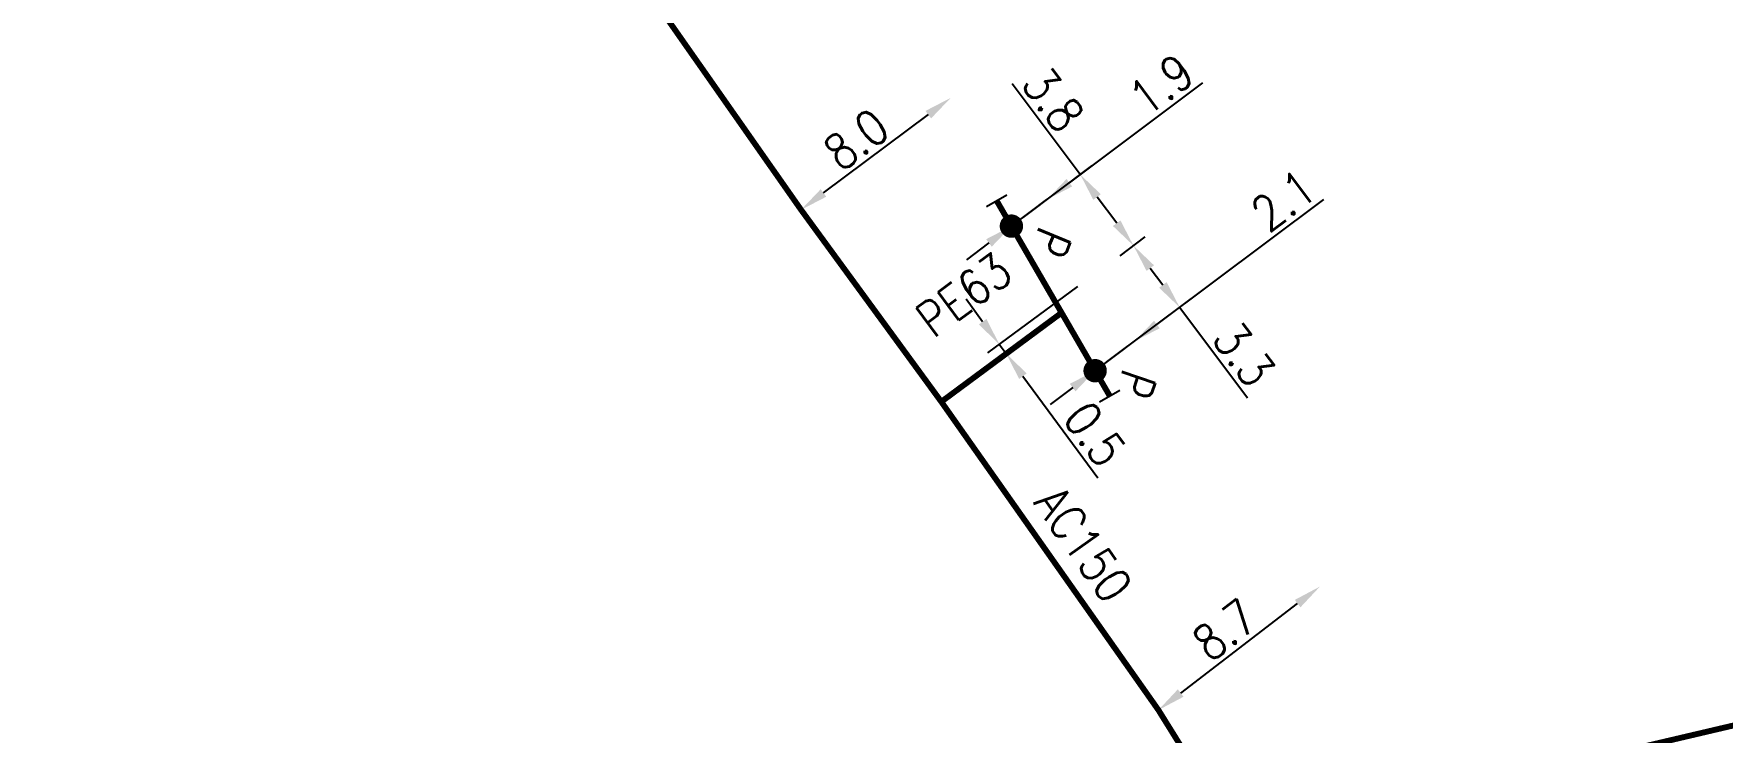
# Model space of a CAD drawing. Header units: millimetres. Extents: x 149996 to 151004, y 126998 to 128018.
# Drawn here: x 150840.3 to 150912.6, y 127797.4 to 127827.3 of the extents above; entities that cross this region are included whole.
import ezdxf
from ezdxf.enums import TextEntityAlignment as Align

# ---------------------------------------------------------------- set-up
doc = ezdxf.new("R2010")
doc.units = ezdxf.units.MM
doc.header["$PDMODE"] = 34
doc.linetypes.add('L_100_AP', pattern=[14, 10, -1.5, 1, -1.5])
doc.linetypes.add('L_100_PE', pattern=[14, 10, -1.5, 1, -1.5])
doc.layers.get('0').update_dxf_attribs({"linetype": 'CONTINUOUS'})
doc.layers.get('DEFPOINTS').update_dxf_attribs({"linetype": 'CONTINUOUS'})
for name, color, linetype in [('L_140', 3, 'CONTINUOUS'), ('L_300', 7, 'CONTINUOUS'), ('L_340', 7, 'CONTINUOUS')]:
    doc.layers.add(name, color=color, linetype=linetype)
doc.styles.add('G_ROMANS', font='ROMANS.SHX', dxfattribs={"width": 0.75})
doc.styles.get("Standard").update_dxf_attribs({"font": 'romans.shx', "width": 0.85})
doc.dimstyles.get("Standard").update_dxf_attribs({"dimtxt": 1.5, "dimasz": 1.2, "dimexe": 0.625, "dimexo": 0.625, "dimgap": 0.25, "dimtad": 1, "dimdec": 1, "dimzin": 0, "dimdsep": 46, "dimtxsty": 'Standard', "dimcen": -0.5, "dimadec": 0, "dimazin": 0, "dimtfac": 1, "dimtdec": 1, "dimtmove": 0, "dimatfit": 3, "dimfxl": 0, "dimtolj": 1, "dimtzin": 0, "dimarcsym": 0})

# ---------------------------------------------------------------- blocks, each defined once
blk = doc.blocks.new('*D647')
at = {"layer": 'DEFPOINTS', "color": 0, "linetype": 'Continuous', "transparency": 16777216}
for p in [(150879.539, 127824.519), (150879.539, 127824.519), (150873.131, 127819.729)]:
    blk.add_point(p, dxfattribs=at)
at = {"layer": 'L_140', "color": 0, "linetype": 'Continuous', "lineweight": -2, "transparency": 16777216}
blk.add_line((150874.092, 127820.448), (150878.578, 127823.8), dxfattribs=at)
at = {"layer": 'L_140', "color": 0, "linetype": 'Continuous', "transparency": 16777216}
for points in [[(150878.458, 127823.96), (150878.697, 127823.64), (150879.539, 127824.519)], [(150873.972, 127820.608), (150874.212, 127820.288), (150873.131, 127819.729)]]:
    blk.add_solid(points, dxfattribs=at)
at = {"layer": 'L_140', "color": 0, "linetype": 'Continuous', "transparency": 16777216, "insert": (150875.493, 127822.743), "char_height": 1.5, "attachment_point": 5, "rotation": 36.77217}
blk.add_mtext('\\A1;8.0', dxfattribs=at)
blk = doc.blocks.new('*D648')
at = {"layer": 'DEFPOINTS', "color": 0, "linetype": 'Continuous', "transparency": 16777216}
for p in [(150882.133, 127819.029), (150887.358, 127818.194), (150886.283, 127817.389)]:
    blk.add_point(p, dxfattribs=at)
at = {"layer": 'L_300', "color": 0, "linetype": 'Continuous', "lineweight": -2, "transparency": 16777216}
for p, q in [((150885.08, 127821.236), (150882.17, 127825.123)), ((150882.633, 127819.404), (150885.581, 127821.61)), ((150886.638, 127819.154), (150885.799, 127820.275)), ((150886.783, 127817.764), (150887.858, 127818.568))]:
    blk.add_line(p, q, dxfattribs=at)
at = {"layer": 'L_300', "color": 0, "linetype": 'Continuous', "transparency": 16777216}
for points in [[(150885.959, 127820.395), (150885.639, 127820.155), (150885.08, 127821.236)], [(150886.799, 127819.274), (150886.478, 127819.035), (150887.358, 127818.194)]]:
    blk.add_solid(points, dxfattribs=at)
at = {"layer": 'L_300', "color": 0, "linetype": 'Continuous', "transparency": 16777216, "insert": (150883.921, 127824.453), "char_height": 1.5, "attachment_point": 5, "rotation": 306.82157}
blk.add_mtext('\\A1;3.8', dxfattribs=at)
blk = doc.blocks.new('*D649')
at = {"layer": 'DEFPOINTS', "color": 0, "linetype": 'Continuous', "transparency": 16777216}
for p in [(150887.358, 127818.194), (150886.283, 127817.389), (150885.716, 127812.843)]:
    blk.add_point(p, dxfattribs=at)
at = {"layer": 'L_300', "color": 0, "linetype": 'Continuous', "lineweight": -2, "transparency": 16777216}
for p, q in [((150886.783, 127817.764), (150887.858, 127818.568)), ((150888.077, 127817.233), (150888.616, 127816.513)), ((150886.217, 127813.217), (150889.836, 127815.927)), ((150889.335, 127815.552), (150892.233, 127811.682))]:
    blk.add_line(p, q, dxfattribs=at)
at = {"layer": 'L_300', "color": 0, "linetype": 'Continuous', "transparency": 16777216}
for points in [[(150888.237, 127817.353), (150887.917, 127817.113), (150887.358, 127818.194)], [(150888.776, 127816.633), (150888.456, 127816.393), (150889.335, 127815.552)]]:
    blk.add_solid(points, dxfattribs=at)
at = {"layer": 'L_300', "color": 0, "linetype": 'Continuous', "transparency": 16777216, "insert": (150892.083, 127813.55), "char_height": 1.5, "attachment_point": 5, "rotation": 306.82157}
blk.add_mtext('\\A1;3.3', dxfattribs=at)
blk = doc.blocks.new('*D650')
at = {"layer": 'DEFPOINTS', "color": 0, "linetype": 'Continuous', "transparency": 16777216}
for p in [(150883.654, 127820.168), (150883.654, 127820.168), (150882.133, 127819.029)]:
    blk.add_point(p, dxfattribs=at)
at = {"layer": 'L_300', "color": 0, "linetype": 'Continuous', "lineweight": -2, "transparency": 16777216}
for p, q in [((150884.614, 127820.887), (150890.321, 127825.16)), ((150882.133, 127819.029), (150883.654, 127820.168)), ((150881.172, 127818.31), (150880.211, 127817.591))]:
    blk.add_line(p, q, dxfattribs=at)
at = {"layer": 'L_300', "color": 0, "linetype": 'Continuous', "transparency": 16777216}
for points in [[(150884.494, 127821.047), (150884.734, 127820.727), (150883.654, 127820.168)], [(150881.052, 127818.47), (150881.292, 127818.15), (150882.133, 127819.029)]]:
    blk.add_solid(points, dxfattribs=at)
at = {"layer": 'L_300', "color": 0, "linetype": 'Continuous', "transparency": 16777216, "insert": (150888.55, 127825.083), "char_height": 1.5, "attachment_point": 5, "rotation": 36.82157}
blk.add_mtext('\\A1;1.9', dxfattribs=at)
blk = doc.blocks.new('*D651')
at = {"layer": 'DEFPOINTS', "color": 0, "linetype": 'Continuous', "transparency": 16777216}
for p in [(150887.397, 127814.101), (150887.397, 127814.101), (150885.716, 127812.843)]:
    blk.add_point(p, dxfattribs=at)
at = {"layer": 'L_300', "color": 0, "linetype": 'Continuous', "lineweight": -2, "transparency": 16777216}
for p, q in [((150888.358, 127814.82), (150895.506, 127820.172)), ((150885.716, 127812.843), (150887.397, 127814.101)), ((150884.756, 127812.123), (150883.795, 127811.404))]:
    blk.add_line(p, q, dxfattribs=at)
at = {"layer": 'L_300', "color": 0, "linetype": 'Continuous', "transparency": 16777216}
for points in [[(150888.238, 127814.98), (150888.478, 127814.66), (150887.397, 127814.101)], [(150884.636, 127812.283), (150884.875, 127811.963), (150885.716, 127812.843)]]:
    blk.add_solid(points, dxfattribs=at)
at = {"layer": 'L_300', "color": 0, "linetype": 'Continuous', "transparency": 16777216, "insert": (150893.783, 127820.131), "char_height": 1.5, "attachment_point": 5, "rotation": 36.82157}
blk.add_mtext('\\A1;2.1', dxfattribs=at)
blk = doc.blocks.new('*D652')
at = {"layer": 'DEFPOINTS', "color": 0, "linetype": 'Continuous', "transparency": 16777216}
for p in [(150885.458, 127816.814), (150884.28, 127815.323), (150881.616, 127813.974)]:
    blk.add_point(p, dxfattribs=at)
at = {"layer": 'L_140', "color": 0, "linetype": 'Continuous', "lineweight": -2, "transparency": 16777216}
for p, q in [((150884.955, 127816.442), (150881.114, 127813.602)), ((150880.903, 127814.939), (150880.19, 127815.904)), ((150883.777, 127814.951), (150881.41, 127813.202)), ((150881.616, 127813.974), (150881.913, 127813.573)), ((150882.626, 127812.608), (150885.838, 127808.263))]:
    blk.add_line(p, q, dxfattribs=at)
at = {"layer": 'L_140', "color": 0, "linetype": 'Continuous', "transparency": 16777216}
for points in [[(150881.064, 127815.058), (150880.742, 127814.82), (150881.616, 127813.974)], [(150882.787, 127812.727), (150882.465, 127812.489), (150881.913, 127813.573)]]:
    blk.add_solid(points, dxfattribs=at)
at = {"layer": 'L_140', "color": 0, "linetype": 'Continuous', "transparency": 16777216, "insert": (150885.699, 127810.133), "char_height": 1.5, "attachment_point": 5, "rotation": 306.46991}
blk.add_mtext('\\A1;0.5', dxfattribs=at)
blk = doc.blocks.new('*D653')
at = {"layer": 'DEFPOINTS', "color": 0, "linetype": 'Continuous', "transparency": 16777216}
for p in [(150895.336, 127803.608), (150895.336, 127803.608), (150888.425, 127798.324)]:
    blk.add_point(p, dxfattribs=at)
at = {"layer": 'L_140', "color": 0, "linetype": 'Continuous', "lineweight": -2, "transparency": 16777216}
blk.add_line((150889.378, 127799.052), (150894.382, 127802.879), dxfattribs=at)
at = {"layer": 'L_140', "color": 0, "linetype": 'Continuous', "transparency": 16777216}
for points in [[(150894.261, 127803.038), (150894.504, 127802.721), (150895.336, 127803.608)], [(150889.256, 127799.211), (150889.499, 127798.894), (150888.425, 127798.324)]]:
    blk.add_solid(points, dxfattribs=at)
at = {"layer": 'L_140', "color": 0, "linetype": 'Continuous', "transparency": 16777216, "insert": (150891.273, 127801.76), "char_height": 1.5, "attachment_point": 5, "rotation": 37.40566}
blk.add_mtext('\\A1;8.7', dxfattribs=at)
blk = doc.blocks.new('L_340_07')
at = {"color": 0, "linetype": 'Continuous', "const_width": 0.25, "flags": 128}
blk.add_lwpolyline([(0, 0), (1.25, 0)], dxfattribs=at)
at = {"color": 0, "linetype": 'Continuous', "flags": 128}
blk.add_lwpolyline([(1.25, -0.5), (1.25, 0.5)], dxfattribs=at)
at = {"color": 0, "linetype": 'Continuous', "style": 'G_ROMANS', "width": 0.75, "flags": 3}
for tag, p in [('DEF_LEG', (0.723, -3.465)), ('DEF_COUP', (0.723, -5.965)), ('DEF_TYPE', (0.723, -8.465))]:
    blk.add_attdef(tag, text='', height=1.2, dxfattribs=at).set_placement(p, align=Align.MIDDLE)
blk = doc.blocks.new('L_300_12')
at = {"color": 0, "linetype": 'Continuous', "const_width": 0.497, "flags": 128}
blk.add_lwpolyline([(-0.252, 0, 1), (0.252, 0, 1)], format="xyb", close=True, dxfattribs=at)
at = {"color": 0, "linetype": 'Continuous', "style": 'G_ROMANS', "width": 0.75}
blk.add_text('P', height=1.5, dxfattribs=at).set_placement((0, 1.85), align=Align.MIDDLE)
at = {"color": 0, "linetype": 'Continuous', "style": 'G_ROMANS', "width": 0.75, "flags": 3}
for tag, p in [('DEF_LEG', (0, -5)), ('DEF_COUP', (0, -7.5)), ('DEF_TYPE', (0, -10))]:
    blk.add_attdef(tag, text='', height=1.2, dxfattribs=at).set_placement(p, align=Align.MIDDLE)

msp = doc.modelspace()

# ---------------------------------------------------------------- linework, layer by layer
at = {"layer": 'L_140', "linetype": 'L_100_AP', "const_width": 0.25}
msp.add_lwpolyline([(150840.42, 127865.208), (150844.923, 127859.715), (150847.362, 127856.741), (150852.79, 127848.593), (150861.978, 127835.644), (150873.131, 127819.729), (150879.133, 127811.515), (150888.425, 127798.324), (150890.133, 127795.582), (150890.822, 127792.456), (150893.201, 127781.093), (150893.933, 127777.338)], dxfattribs=at)
at = {"layer": 'L_140', "linetype": 'L_100_AP', "const_width": 0.25, "flags": 128}
msp.add_lwpolyline([(151000, 127822.201), (150994.15, 127819.431), (150985.414, 127816.805), (150971.669, 127812.635), (150947.289, 127805.982), (150930.347, 127801.443), (150916.61, 127798.504), (150890.822, 127792.456)], dxfattribs=at)
at = {"layer": 'L_140', "linetype": 'L_100_PE', "const_width": 0.25, "flags": 128}
for points in [[(150882.133, 127819.029), (150884.28, 127815.323), (150885.716, 127812.843)], [(150884.28, 127815.323), (150879.133, 127811.515)]]:
    msp.add_lwpolyline(points, dxfattribs=at)

# ---------------------------------------------------------------- block references
at = {"layer": 'L_300'}
for p, rotation in [((150882.133, 127819.029), 247.4652278737955), ((150885.716, 127812.843), 251.4621988533549)]:
    msp.add_blockref('L_300_12', p, dxfattribs=dict(at, rotation=rotation))
at = {"layer": 'L_340'}
for p, rotation in [((150882.133, 127819.029), 120.0820968905363), ((150885.716, 127812.843), 300.0820968923971)]:
    msp.add_blockref('L_340_07', p, dxfattribs=dict(at, rotation=rotation))

# ---------------------------------------------------------------- texts
at = {"layer": 'L_140', "linetype": 'Continuous', "width": 0.85}
for s, rotation, p in [('PE63', 36.40282, (150880.103, 127816.093)), ('AC150', 305.21558, (150885.216, 127805.42))]:
    msp.add_text(s, height=1.5, rotation=rotation, dxfattribs=at).set_placement(p, align=Align.MIDDLE)

# ---------------------------------------------------------------- dimensions: what is measured, and where the dimension line sits
at = {"layer": 'L_140', "linetype": 'Continuous'}
for base, p1, p2, angle, picture, middle in [((150879.539, 127824.519), (150873.131, 127819.729), (150879.539, 127824.519), 216.77217, '*D647', (150876.091, 127821.942)), ((150881.616, 127813.974), (150884.28, 127815.323), (150885.458, 127816.814), 306.46991, '*D652', (150884.895, 127809.538)), ((150895.336, 127803.608), (150888.425, 127798.324), (150895.336, 127803.608), 217.40566, '*D653', (150891.88, 127800.966))]:
    dim = msp.add_linear_dim(base=base, p1=p1, p2=p2, angle=angle, dimstyle='Standard', dxfattribs=at)
    dim.commit()
    dim.dimension.update_dxf_attribs({"geometry": picture, "text_midpoint": middle, "dimtype": 160})
at = {"layer": 'L_300', "linetype": 'Continuous'}
for base, p1, p2, angle, picture, middle in [((150883.654, 127820.168), (150882.133, 127819.029), (150883.654, 127820.168), 216.82157, '*D650', (150889.149, 127824.282)), ((150887.358, 127818.194), (150882.133, 127819.029), (150886.283, 127817.389), 126.82157, '*D648', (150883.12, 127823.854)), ((150887.397, 127814.101), (150885.716, 127812.843), (150887.397, 127814.101), 216.82157, '*D651', (150894.383, 127819.331)), ((150887.358, 127818.194), (150885.716, 127812.843), (150886.283, 127817.389), 306.82157, '*D649', (150891.283, 127812.951))]:
    dim = msp.add_linear_dim(base=base, p1=p1, p2=p2, angle=angle, dimstyle='Standard', dxfattribs=at)
    dim.commit()
    dim.dimension.update_dxf_attribs({"geometry": picture, "text_midpoint": middle, "dimtype": 160})

doc.saveas('drawing.dxf')
